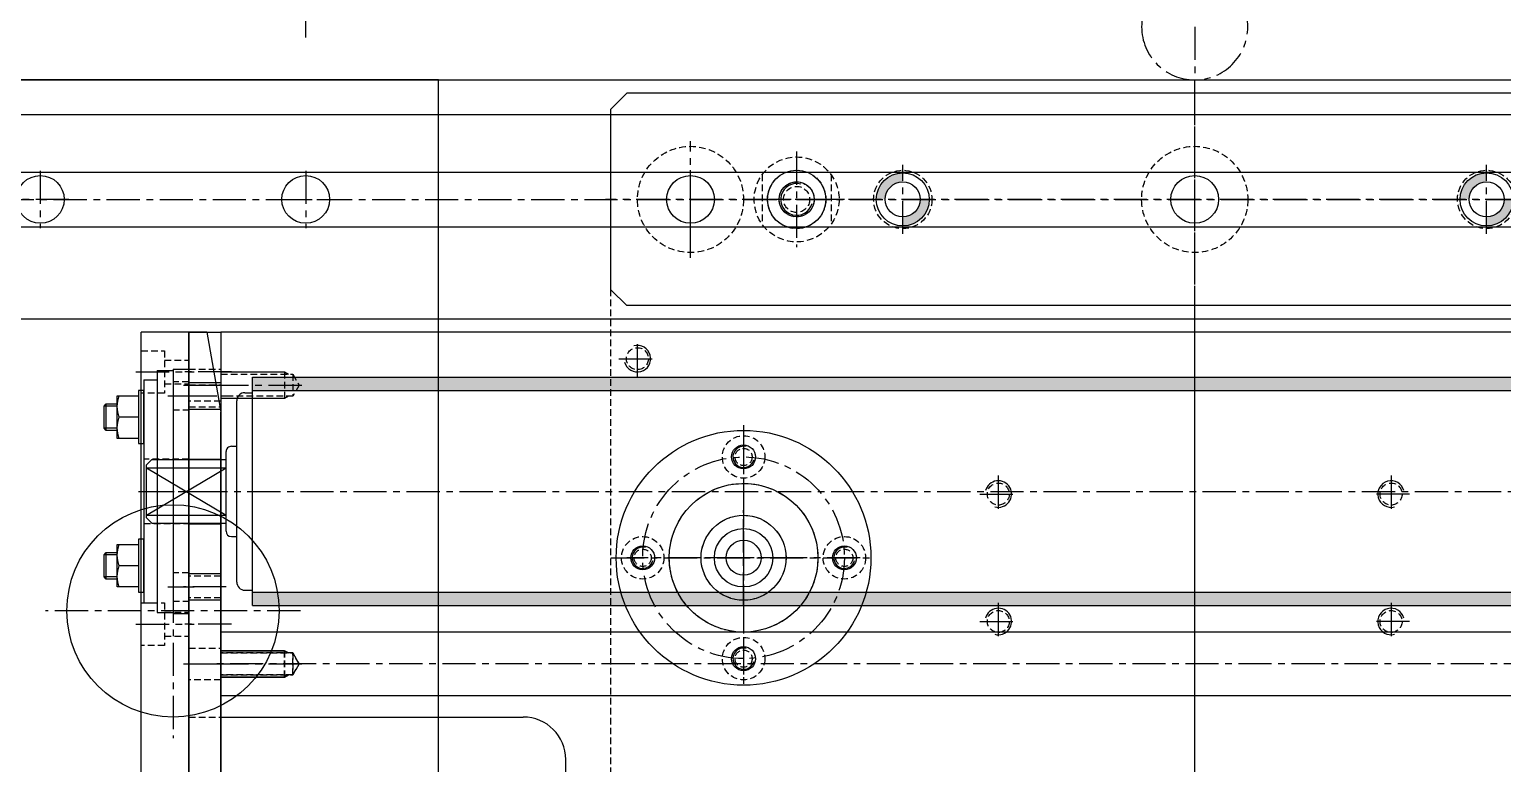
# Model space of a CAD drawing. Header units: inches. Extents: x 0 to 77285, y -118 to 40065.
# Drawn here: x 21630.1 to 21907.6, y 23241.8 to 23380.1 of the extents above; entities that cross this region are included whole.
import ezdxf

# ---------------------------------------------------------------- set-up
doc = ezdxf.new("R2010")
doc.units = ezdxf.units.IN
doc.header["$LTSCALE"] = 5
doc.header["$MEASUREMENT"] = 0
doc.linetypes.add('CENTER', pattern=[2, 1.25, -0.25, 0.25, -0.25])
doc.linetypes.add('HIDDEN', pattern=[0.375, 0.25, -0.125])
for name, color, linetype in [('11', 1, 'CENTER'), ('22', 2, 'HIDDEN'), ('4', 4, 'Continuous'), ('44', 4, 'Continuous'), ('55', 5, 'Continuous'), ('77', 40, 'HIDDEN'), ('A', 8, 'Continuous'), ('AREA-HAT', 7, 'Continuous'), ('B', 123, 'Continuous'), ('G', 231, 'Continuous'), ('T', 3, 'Continuous')]:
    doc.layers.add(name, color=color, linetype=linetype)

# ---------------------------------------------------------------- blocks, each defined once
blk = doc.blocks.new('A$C9b97bfdd')
h = blk.add_hatch(color=256)
h.dxf.hatch_style = 1
h.paths.add_polyline_path([(355, 21.5), (0, 21.5), (0, 19), (355, 19)])
h.paths.add_polyline_path([(355, -19), (0, -19), (0, -21.5), (355, -21.5)])
for p, q in [((355, 21.5), (0, 21.5)), ((355, 21.5), (355, -21.5)), ((355, 19), (0, 19)), ((356.46, 18.6), (355, 18.6)), ((358, 17.06), (358, -17.06)), ((359, 8.5), (358, 8.5)), ((360, 7.5), (360, -7.5)), ((374, 6), (360, 6)), ((375, 5), (374, 6)), ((375, 4.47), (360, 4.47)), ((375, -4.47), (360, 4.47)), ((375, 4.47), (360, -4.47)), ((375, 5), (375, -5)), ((375, -4.47), (360, -4.47)), ((375, -5), (374, -6)), ((374, -6), (360, -6)), ((359, -8.5), (358, -8.5)), ((355, -19), (0, -19)), ((356.46, -18.6), (355, -18.6)), ((355, -21.5), (0, -21.5))]:
    blk.add_line(p, q)
for centre, radius, start, end in [((356.46, 17.06), 1.54, 0, 90), ((359, 7.5), 1, 0, 90), ((359, -7.5), 1, 270, 0), ((356.46, -17.06), 1.54, 270, 0)]:
    blk.add_arc(centre, radius, start, end)
at = {"layer": '11'}
blk.add_line((376, 0), (-23, 0), dxfattribs=at)
blk = doc.blocks.new('A$Cd50d4a04')
for p, q in [((-30, -6), (-30, 0)), ((-30, 0), (80, 0)), ((-6.1, -6), (-6.1, 0)), ((6.1, -6), (6.1, 0)), ((80, -6), (80, 0)), ((-30, -6), (80, -6))]:
    blk.add_line(p, q)
at = {"layer": '11'}
for p, q in [((-22.5, 2), (-22.5, -8)), ((-20, -7), (-20, 1)), ((-20, -7), (-20, 1)), ((-18, -7), (-18, 1)), ((0, -8), (0, 2)), ((18, 1), (18, -7)), ((25, 2), (25, -8)), ((32.5, -7), (32.5, 1)), ((32.5, -7), (32.5, 1)), ((72.5, 2), (72.5, -8))]:
    blk.add_line(p, q, dxfattribs=at)
at = {"layer": '22'}
for p, q in [((-20.07, -6), (-20.07, 0)), ((-15.93, -6), (-15.93, 0)), ((15.93, 0), (15.93, -6)), ((20.07, 0), (20.07, -6)), ((42.5, -6), (42.5, 0))]:
    blk.add_line(p, q, dxfattribs=at)
at = {"layer": '77'}
for p, q in [((-23, -6), (-23, 0)), ((-17, 0), (-17, -6)), ((29.5, -6), (29.5, 0)), ((35.5, 0), (35.5, -6))]:
    blk.add_line(p, q, dxfattribs=at)
at = {"layer": 'T'}
for p, q in [((-20.5, -6), (-20.5, 0)), ((-15.5, -6), (-15.5, 0)), ((15.5, 0), (15.5, -6)), ((20.5, 0), (20.5, -6))]:
    blk.add_line(p, q, dxfattribs=at)
blk = doc.blocks.new('A$Cb2619749')
for p, q in [((-7.5, 3.36), (7.5, 6)), ((87.5, 6, 0), (7.5, 6)), ((102.5, 3.36, 0), (87.5, 6, 0)), ((-7.5, 3.36), (-7.5, -9)), ((102.5, 3.36, 0), (102.5, -9, 0)), ((102.5, 0, 0), (-7.5, 0)), ((102.5, -9, 0), (-7.5, -9))]:
    blk.add_line(p, q)
at = {"layer": '11'}
for p, q in [((0, -10), (0, 1)), ((47.5, -10, 0), (47.5, 1, 0)), ((95, -10, 0), (95, 1, 0))]:
    blk.add_line(p, q, dxfattribs=at)
at = {"layer": '22'}
for p, q in [((-2.25, -4.6), (-2.25, 0)), ((2.25, -4.6), (2.25, 0)), ((45.25, -4.6, 0), (45.25, 0, 0)), ((49.75, -4.6, 0), (49.75, 0, 0)), ((92.75, -4.6, 0), (92.75, 0, 0)), ((97.25, -4.6, 0), (97.25, 0, 0)), ((-4, -9), (-4, -4.6)), ((-4, -4.6), (4, -4.6)), ((4, -4.6), (4, -9)), ((43.5, -9, 0), (43.5, -4.6, 0)), ((43.5, -4.6, 0), (51.5, -4.6, 0)), ((51.5, -4.6, 0), (51.5, -9, 0)), ((91, -9, 0), (91, -4.6, 0)), ((91, -4.6, 0), (99, -4.6, 0)), ((99, -4.6, 0), (99, -9, 0))]:
    blk.add_line(p, q, dxfattribs=at)
blk = doc.blocks.new('A$C8ed1b21d')
for p, q in [((302, -80.5), (302, -204.5)), ((367, -212.5), (310, -212.5)), ((367, -285), (367, -212.5)), ((0, -285), (367, -285))]:
    blk.add_line(p, q)
for radius in [5.5, 3.3]:
    blk.add_circle((268.5, -242.5, 0), radius)
blk.add_arc((310, -204.5), 8, 180, 270)
at = {"layer": '11'}
for p, q in [((183.5, 1), (183.5, -286)), ((368, -222.5), (351.21, -222.5)), ((268.5, -233.5, 0), (268.5, -251.5, 0)), ((259.5, -242.5, 0), (277.5, -242.5, 0)), ((368, -275), (351.21, -275))]:
    blk.add_line(p, q, dxfattribs=at)
at = {"layer": '22'}
for p, q in [((352.21, -222.5), (353.4, -220.43)), ((353.4, -220.43), (367, -220.43)), ((353.4, -224.57), (353.4, -220.43)), ((355, -225), (355, -220)), ((353.4, -224.57), (352.21, -222.5)), ((367, -224.57), (353.4, -224.57)), ((352.21, -275), (353.4, -272.93)), ((353.4, -272.93), (367, -272.93)), ((353.4, -277.07), (353.4, -272.93)), ((355, -277.5), (355, -272.5)), ((353.4, -277.07), (352.21, -275)), ((367, -277.07), (353.4, -277.07))]:
    blk.add_line(p, q, dxfattribs=at)
blk.add_circle((268.5, -242.5, 0), 8, dxfattribs=at)
at = {"layer": 'T'}
for p, q in [((354.25, -220.43), (355, -220)), ((355, -220), (367, -220)), ((355, -225), (354.25, -224.57)), ((367, -225), (355, -225)), ((354.25, -272.93), (355, -272.5)), ((355, -272.5), (367, -272.5)), ((355, -277.5), (354.25, -277.07)), ((367, -277.5), (355, -277.5))]:
    blk.add_line(p, q, dxfattribs=at)
blk = doc.blocks.new('A$Cb8b4a96a')
for p, q in [((0, 6), (367, 6)), ((367, -6), (367, 6)), ((0, -6), (367, -6))]:
    blk.add_line(p, q)
at = {"layer": '11'}
blk.add_line((-1, 0), (368, 0), dxfattribs=at)
at = {"layer": '22'}
for p, q in [((353.4, 2.07), (352.21, 0)), ((352.21, 0), (353.4, -2.07)), ((367, 2.07), (353.4, 2.07)), ((353.4, 2.07), (353.4, -2.07)), ((355, 2.5), (355, -2.5)), ((353.4, -2.07), (367, -2.07))]:
    blk.add_line(p, q, dxfattribs=at)
at = {"layer": 'T'}
for p, q in [((355, 2.5), (354.25, 2.07)), ((367, 2.5), (355, 2.5)), ((354.25, -2.07), (355, -2.5)), ((355, -2.5), (367, -2.5))]:
    blk.add_line(p, q, dxfattribs=at)
blk = doc.blocks.new('A$Cabf963c1')
for p, q in [((110, 184.5), (110, -184.5)), ((107, -187.5), (110, -184.5)), ((-107, -187.5), (107, -187.5))]:
    blk.add_line(p, q)
for centre, radius in [((85, -81, 0), 1.62), ((-37, -88, 0), 2.07), ((37, -88, 0), 2.07), ((85, -100, 0), 14), ((66, -100, 0), 1.62), ((104, -100, 0), 1.62), ((-37, -112, 0), 2.07), ((37, -112, 0), 2.07), ((85, -119, 0), 1.62), ((105, -137.5, 0), 2.07), ((0, -167.5), 10), ((95, -167.5), 10), ((75, -167.5), 8), ((75, -167.5), 3.3)]:
    blk.add_circle(centre, radius)
at = {"layer": '11'}
for p, q in [((0, 188.5), (0, -188.5)), ((85, -122, 0), (85, -78, 0)), ((-37, -91.5, 0), (-37, -84.5, 0)), ((37, -91.5, 0), (37, -84.5, 0)), ((-40.5, -88, 0), (-33.5, -88, 0)), ((40.5, -88, 0), (33.5, -88, 0)), ((63, -100, 0), (107, -100, 0)), ((-37, -115.5, 0), (-37, -108.5, 0)), ((37, -115.5, 0), (37, -108.5, 0)), ((-40.5, -112, 0), (-33.5, -112, 0)), ((40.5, -112, 0), (33.5, -112, 0)), ((105, -134, 0), (105, -141, 0)), ((108.5, -137.5, 0), (101.5, -137.5, 0)), ((95, -156.5), (95, -178.5)), ((75, -176.5), (75, -158.5)), ((-111, -167.5), (111, -167.5))]:
    blk.add_line(p, q, dxfattribs=at)
blk.add_circle((85, -100, 0), 19, dxfattribs=at)
at = {"layer": '22'}
blk.add_circle((75, -167.5), 5.5, dxfattribs=at)
at = {"layer": 'T'}
for centre, radius, start, end in [((85, -81, 0), 2, 255, 165), ((-37, -88, 0), 2.5, 195, 105), ((37, -88, 0), 2.5, 75, 345), ((66, -100, 0), 2, 255, 165), ((104, -100, 0), 2, 255, 165), ((-37, -112, 0), 2.5, 195, 105), ((37, -112, 0), 2.5, 75, 345), ((85, -119, 0), 2, 255, 165), ((105, -137.5, 0), 2.5, 15, 285)]:
    blk.add_arc(centre, radius, start, end, dxfattribs=at)
blk = doc.blocks.new('A$C8cd69f33')
for centre, radius in [((0, 0), 24), ((0, 19), 2.25), ((0, 0), 14), ((0, 0), 8), ((-19, 0), 2.25), ((19, 0), 2.25), ((0, -19), 2.25)]:
    blk.add_circle(centre, radius)
at = {"layer": '11'}
for p, q in [((0, 25), (0, -25)), ((-25, 0), (25, 0))]:
    blk.add_line(p, q, dxfattribs=at)
blk.add_circle((0, 0), 19, dxfattribs=at)
at = {"layer": '22'}
for centre in [(0, 19), (-19, 0), (19, 0), (0, -19)]:
    blk.add_circle(centre, 4, dxfattribs=at)
blk = doc.blocks.new('A$C08521c32')
at = {"layer": 'AREA-HAT'}
h = blk.add_hatch(color=256, dxfattribs=at)
h.dxf.hatch_style = 1
h.paths.add_polyline_path([(-55, 3.3), (-55, 5, 0.414214), (-60, 0), (-58.3, 0, -0.414214)])
h.paths.add_polyline_path([(-50, 0), (-51.7, 0, -0.414214), (-55, -3.3), (-55, -5, 0.414214)])
h = blk.add_hatch(color=256, dxfattribs=at)
h.dxf.hatch_style = 1
h.paths.add_polyline_path([(55, 3.3), (55, 5, 0.414214), (50, 0), (51.7, 0, -0.414214)])
h.paths.add_polyline_path([(60, 0), (58.3, 0, -0.414214), (55, -3.3), (55, -5, 0.414214)])
for p, q in [((-110, 17, 0), (-107, 20, 0)), ((-107, 20, 0), (107, 20, 0)), ((107, 20, 0), (110, 17, 0)), ((-110, 17, 0), (-110, -17, 0)), ((110, 17, 0), (110, -17, 0)), ((-110, -17, 0), (-107, -20, 0)), ((107, -20, 0), (110, -17, 0)), ((-107, -20, 0), (107, -20, 0))]:
    blk.add_line(p, q)
for centre, radius in [((-95, 0, 0), 4.5), ((-75, 0), 5.5), ((-75, 0), 3.3), ((-55, 0, 0), 5), ((-55, 0, 0), 3.3), ((0, 0, 0), 4.5), ((55, 0, 0), 5), ((55, 0, 0), 3.3), ((75, 0), 5.5), ((75, 0), 3.3), ((95, 0, 0), 4.5)]:
    blk.add_circle(centre, radius)
at = {"layer": '11'}
for p, q in [((0, 22.51, 0), (0, -22.49, 0)), ((-75, -9), (-75, 9)), ((75, -9), (75, 9)), ((-55, 6.5, 0), (-55, -6.5, 0)), ((55, 6.5, 0), (55, -6.5, 0)), ((-95, 5.5, 0), (-95, -5.5, 0)), ((95, 5.5, 0), (95, -5.5, 0)), ((-111, 0, 0), (111, 0, 0))]:
    blk.add_line(p, q, dxfattribs=at)
at = {"layer": '22'}
for centre, radius in [((-75, 0), 8), ((75, 0), 8), ((-55, 0, 0), 5.5), ((55, 0, 0), 5.5)]:
    blk.add_circle(centre, radius, dxfattribs=at)
blk = doc.blocks.new('A$C9632139dE')
for p, q in [((-5, -3), (-5, 0)), ((41, 0), (-5, 0)), ((41, -3), (41, 0)), ((41, -3), (-5, -3)), ((-4.8, -6), (-4.8, -3)), ((40.8, -6), (40.8, -3)), ((40.8, -6), (-4.8, -6)), ((-3, -8.5), (-3, -6)), ((39, -8.5), (39, -6)), ((39, -8.5), (-3, -8.5)), ((-1, -9.5), (-1, -8.5)), ((-1, -8.5), (9, -8.5)), ((9, -9.5), (-1, -9.5)), ((0, -9.5), (0, -13.5)), ((8, -9.5), (0, -9.5)), ((4, -9.5), (4, -13.14)), ((8, -13.5), (8, -9.5)), ((9, -8.5), (9, -9.5)), ((27, -9.5), (27, -8.5)), ((27, -8.5), (37, -8.5)), ((37, -9.5), (27, -9.5)), ((28, -9.5), (28, -13.5)), ((36, -9.5), (28, -9.5)), ((32, -9.5), (32, -13.14)), ((36, -13.5), (36, -9.5)), ((37, -8.5), (37, -9.5)), ((0, -13.5), (8, -13.5)), ((1.5, -13.5), (1.5, -15.57)), ((6.5, -15.57), (6.5, -13.5)), ((28, -13.5), (36, -13.5)), ((29.5, -13.5), (29.5, -15.57)), ((34.5, -15.57), (34.5, -13.5)), ((1.5, -15.57), (1.93, -16)), ((1.5, -15.57), (6.5, -15.57)), ((1.93, -16), (6.07, -16)), ((6.07, -16), (6.5, -15.57)), ((29.5, -15.57), (29.93, -16)), ((29.5, -15.57), (34.5, -15.57)), ((29.93, -16), (34.07, -16)), ((34.07, -16), (34.5, -15.57))]:
    blk.add_line(p, q)
for centre in [(2, -7.72), (6, -7.72), (30, -7.72), (34, -7.72)]:
    blk.add_arc(centre, 5.78, 249.7438, 290.2562)
at = {"layer": '11'}
for p, q in [((0, -4), (0, 1)), ((18, -9.5), (18, 1)), ((36, -4), (36, 1))]:
    blk.add_line(p, q, dxfattribs=at)
at = {"layer": '22'}
for p, q in [((11.95, -8.5), (11.95, 0)), ((24.05, 0), (24.05, -8.5)), ((-2.65, -3), (-2.65, 0)), ((2.65, 0), (2.65, -3)), ((33.35, -3), (33.35, 0)), ((38.65, 0), (38.65, -3))]:
    blk.add_line(p, q, dxfattribs=at)
at = {"layer": 'T'}
for p, q in [((1.93, -13.5), (1.93, -16)), ((6.07, -13.5), (6.07, -16)), ((29.93, -13.5), (29.93, -16)), ((34.07, -13.5), (34.07, -16))]:
    blk.add_line(p, q, dxfattribs=at)
blk = doc.blocks.new('A$Cbfa1360d')
for centre, radius in [((0, 0, 0), 8), ((0, 0), 2.46)]:
    blk.add_circle(centre, radius)
at = {"layer": '11'}
for p, q in [((0, -9, 0), (0, 9, 0)), ((-9, 0, 0), (9, 0, 0))]:
    blk.add_line(p, q, dxfattribs=at)
at = {"layer": '22'}
for p, q in [((-6.5, -4.66, 0), (-6.5, 4.66, 0)), ((6.5, -4.66, 0), (6.5, 4.66, 0))]:
    blk.add_line(p, q, dxfattribs=at)
at = {"layer": 'T'}
blk.add_arc((0, 0), 3, 255, 165, dxfattribs=at)
blk = doc.blocks.new('A$C740f11e8')
for name, p in [('A$C8ed1b21d', (-183.5, 142.5)), ('A$Cb8b4a96a', (-183.5, -80)), ('A$C08521c32', (0, -167.5))]:
    blk.add_blockref(name, p)
at = {"rotation": 90}
blk.add_blockref('A$Cd50d4a04', (183.5, -112.5), dxfattribs=at)
at = {"layer": '22'}
for name, p in [('A$Cabf963c1', (0, 0)), ('A$Cbfa1360d', (75, -167.5, 0))]:
    blk.add_blockref(name, p, dxfattribs=at)
at = {"layer": '4', "xscale": -1.000000000000002, "rotation": 90}
blk.add_blockref('A$C9632139dE', (189.5, -94.5), dxfattribs=at)
at = {"layer": '44', "rotation": 180}
blk.add_blockref('A$C8cd69f33', (85, -100, 0), dxfattribs=at)
at = {"layer": '55'}
blk.add_blockref('A$C9b97bfdd', (-177.5, -112.5), dxfattribs=at)
at = {"layer": 'G', "rotation": 90}
blk.add_blockref('A$Cb2619749', (189.5, -135), dxfattribs=at)
blk = doc.blocks.new('A$C2005a4a9')
for p, q in [((-50, 190, 0), (50, 190, 0)), ((-50, 190, 2129.45), (-50, -190, 2129.45)), ((50, 190, 2129.45), (50, -190, 2129.45)), ((-33.5, 31.5, 2129.45), (-31.5, 33.5, 2129.45)), ((31.5, 33.5, 2129.45), (-31.5, 33.5, 2129.45)), ((31.5, 33.5, 2129.45), (33.5, 31.5, 2129.45)), ((-33.5, 15.5, 2129.45), (-33.5, 31.5, 2129.45)), ((33.5, 15.5, 2129.45), (33.5, 31.5, 2129.45)), ((19.5, 24.5, 0), (-19.5, 24.5, 0)), ((-24.5, 17.5, 0), (-24.5, 19.5, 0)), ((24.5, 17.5, 0), (24.5, 19.5, 0)), ((-24.5, 17.5, 0), (-26.5, 15.5, 0)), ((-24.5, -17.5, 0), (-24.5, 17.5, 0)), ((24.5, 17.5, 0), (26.5, 15.5, 0)), ((-33.5, 15.5, 0), (-26.5, 15.5, 0)), ((33.5, 15.5, 0), (26.5, 15.5, 0)), ((30, 15.5, 0), (30, -15.5, 0)), ((-33.5, -15.5, 2129.45), (-33.5, -31.5, 2129.45)), ((-33.5, -15.5, 0), (-26.5, -15.5, 0)), ((-24.5, -17.5, 0), (-26.5, -15.5, 0)), ((24.5, -17.5, 0), (26.5, -15.5, 0)), ((33.5, -15.5, 0), (26.5, -15.5, 0)), ((33.5, -15.5, 2129.45), (33.5, -31.5, 2129.45)), ((-24.5, -17.5, 0), (-24.5, -19.5, 0)), ((24.5, -17.5, 0), (24.5, -19.5, 0)), ((19.5, -24.5, 0), (-19.5, -24.5, 0)), ((-33.5, -31.5, 2129.45), (-31.5, -33.5, 2129.45)), ((31.5, -33.5, 2129.45), (33.5, -31.5, 2129.45)), ((31.5, -33.5, 2129.45), (-31.5, -33.5, 2129.45)), ((-50, -190, 0), (50, -190, 0))]:
    blk.add_line(p, q)
for centre, radius in [((-25, 167.5, 0), 4.5), ((25, 167.5, 0), 4.5), ((0, 90), 20), ((-26.5, 26.5, 0), 2.46), ((26.5, 26.5, 0), 2.46), ((-26.5, -26.5, 0), 2.46), ((26.5, -26.5, 0), 2.46), ((0, -90), 20), ((-25, -167.5, 0), 4.5), ((25, -167.5, 0), 4.5)]:
    blk.add_circle(centre, radius)
for centre, radius, start, end in [((-26.5, 26.5, 0), 3, 285, 195), ((26.5, 26.5, 0), 3, 285, 195), ((-19.5, 19.5, 0), 5, 90, 180), ((19.5, 19.5, 0), 5, 0, 90), ((-19.5, -19.5, 0), 5, 180, 270), ((19.5, -19.5, 0), 5, 270, 0), ((-26.5, -26.5, 0), 3, 165, 75), ((26.5, -26.5, 0), 3, 165, 75)]:
    blk.add_arc(centre, radius, start, end)
at = {"layer": '11'}
for p, q in [((-25, 172.9), (-25, 162.1)), ((25, 172.9), (25, 162.1)), ((-19.6, 167.5), (-30.4, 167.5)), ((19.6, 167.5), (30.4, 167.5)), ((0, 114), (0, 66)), ((-24, 90), (24, 90)), ((-10, 38), (-10, 20)), ((0, 37.8), (0, -37.8)), ((10, 38), (10, 20)), ((-26.5, 20.5, 0), (-26.5, 32.5, 0)), ((26.5, 20.5, 0), (26.5, 32.5, 0)), ((-20.5, 26.5, 0), (-32.5, 26.5, 0)), ((32.5, 26.5, 0), (20.5, 26.5, 0)), ((-37.8, 0), (37.8, 0)), ((-26.5, -20.5, 0), (-26.5, -32.5, 0)), ((-10, -38), (-10, -20)), ((10, -38), (10, -20)), ((26.5, -20.5, 0), (26.5, -32.5, 0)), ((-20.5, -26.5, 0), (-32.5, -26.5, 0)), ((32.5, -26.5, 0), (20.5, -26.5, 0)), ((0, -114), (0, -66)), ((-24, -90), (24, -90)), ((-25, -172.9), (-25, -162.1)), ((25, -172.9), (25, -162.1)), ((-19.6, -167.5), (-30.4, -167.5)), ((19.6, -167.5), (30.4, -167.5))]:
    blk.add_line(p, q, dxfattribs=at)
at = {"layer": '22'}
for p, q in [((-12.07, 24.5), (-12.07, 33.5)), ((-7.93, 33.5), (-7.93, 24.5)), ((7.93, 24.5), (7.93, 33.5)), ((12.07, 33.5), (12.07, 24.5)), ((-12.07, -24.5), (-12.07, -33.5)), ((-7.93, -33.5), (-7.93, -24.5)), ((7.93, -24.5), (7.93, -33.5)), ((12.07, -33.5), (12.07, -24.5))]:
    blk.add_line(p, q, dxfattribs=at)
at = {"layer": 'T'}
for p, q in [((-12.5, 24.5), (-12.5, 33.5)), ((-7.5, 33.5), (-7.5, 24.5)), ((7.5, 24.5), (7.5, 33.5)), ((12.5, 33.5), (12.5, 24.5)), ((-12.5, -24.5), (-12.5, -33.5)), ((-7.5, -33.5), (-7.5, -24.5)), ((7.5, -24.5), (7.5, -33.5)), ((12.5, -33.5), (12.5, -24.5))]:
    blk.add_line(p, q, dxfattribs=at)
blk = doc.blocks.new('A$C93861574')
blk.add_blockref('A$C2005a4a9', (0, 0))
blk = doc.blocks.new('A$Ca5de7116')
blk.add_blockref('A$C740f11e8', (0, 0))
at = {"layer": 'A'}
blk.add_blockref('A$C93861574', (192.5, 0, 0), dxfattribs=at)
blk = doc.blocks.new('A$C37b407a2')
for p, q in [((-357.5, -720), (-357.5, 7550)), ((-312.5, -720), (-312.5, 7550))]:
    blk.add_line(p, q)
at = {"layer": '11'}
blk.add_line((-335, -720), (-335, 7550), dxfattribs=at)
at = {"layer": 'B'}
for p, q in [((-340.15, -720), (-340.15, 7550)), ((-329.85, -720), (-329.85, 7550))]:
    blk.add_line(p, q, dxfattribs=at)
at = {"layer": 'G'}
blk.add_line((-351, -720), (-351, 7550), dxfattribs=at)
blk = doc.blocks.new('A$C0169098b')
at = {"layer": '11'}
for p, q in [((167.5, -62), (167.5, 0)), ((0, -60), (0, -70))]:
    blk.add_line(p, q, dxfattribs=at)
blk.add_circle((0, -60), 10, dxfattribs=at)
blk = doc.blocks.new('A$Cb3a7dc42')
at = {"xscale": -1, "rotation": 90}
blk.add_blockref('A$C0169098b', (-70, 0), dxfattribs=at)

msp = doc.modelspace()

# ---------------------------------------------------------------- block references
for name, p, rotation in [('A$Cb3a7dc42', (21849.6497809, 23370.55047629), 270), ('A$C37b407a2', (22064.6497809, 23013.05047629), 270), ('A$Ca5de7116', (21849.6497809, 23180.53934497, 0), 180)]:
    msp.add_blockref(name, p, dxfattribs=dict(rotation=rotation))

doc.saveas('drawing.dxf')
